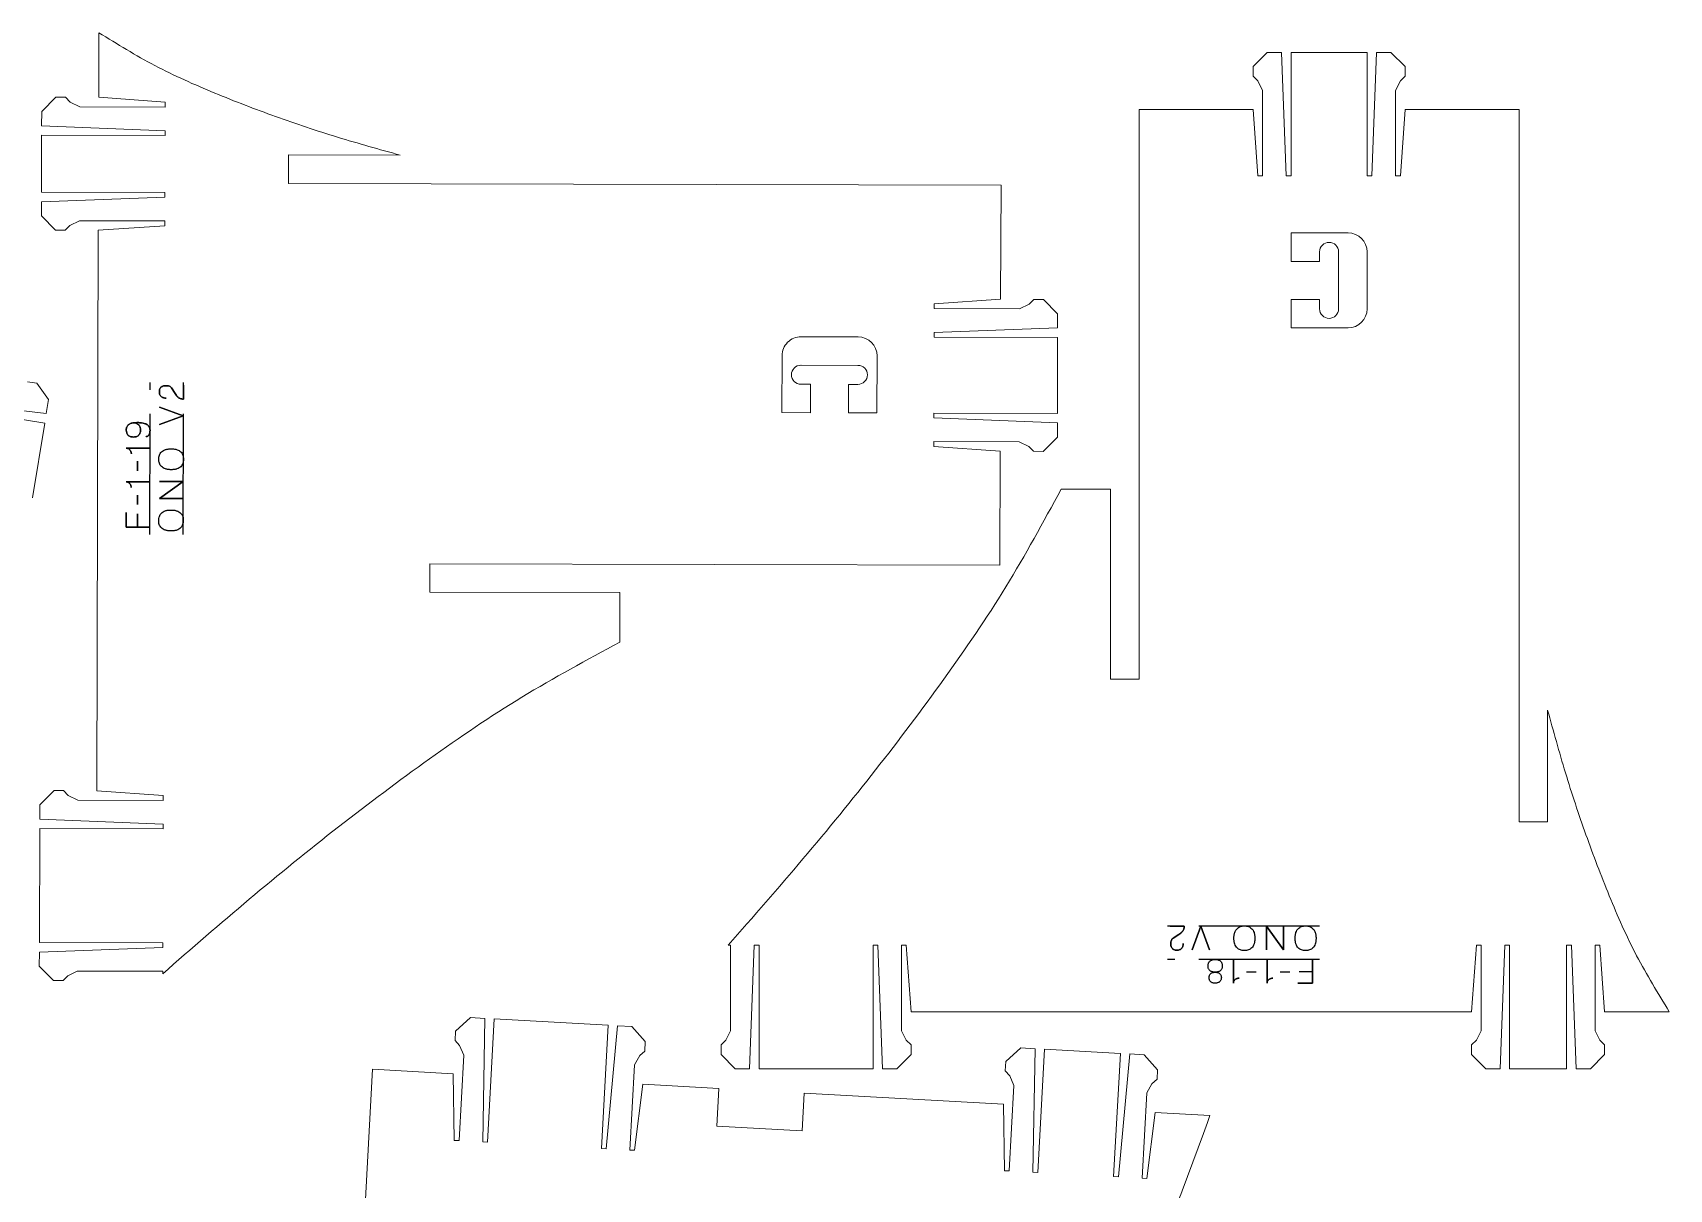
# Model space of a CAD drawing. Header units: millimetres. Extents: x 8 to 591, y 12 to 890.
# Drawn here: x 417.9 to 590.1, y 315.5 to 437.3 of the extents above; entities that cross this region are included whole.
import ezdxf

# ---------------------------------------------------------------- set-up
doc = ezdxf.new("R2010")
doc.units = ezdxf.units.MM
doc.linetypes.add('CENTERX2', pattern=[20.32, 12.7, -2.54, 2.54, -2.54])

msp = doc.modelspace()

# ---------------------------------------------------------------- linework, layer by layer
at = {"color": 7, "linetype": 'Continuous', "lineweight": 15}
for p, q in [((424.85, 437.26), (424.83, 430.46)), ((547.84, 435.19), (546.34, 433.69)), ((549.34, 435.19), (547.84, 435.19)), ((549.84, 422.19), (549.34, 435.19)), ((550.34, 435.19), (550.34, 422.19)), ((558.34, 435.19), (550.34, 435.19)), ((558.34, 435.19), (558.34, 422.19)), ((558.84, 422.19), (559.34, 435.19)), ((559.34, 435.19), (560.84, 435.19)), ((560.84, 435.19), (562.34, 433.69)), ((546.34, 433.69), (546.34, 432.69)), ((546.34, 432.69), (546.84, 432.19)), ((562.34, 432.69), (561.84, 432.19)), ((562.34, 433.69), (562.34, 432.69)), ((546.84, 432.19), (547.34, 431.19)), ((547.34, 431.19), (547.34, 422.19)), ((561.84, 432.19), (561.34, 431.19)), ((561.34, 431.19), (561.34, 422.19)), ((418.82, 427.47), (418.83, 428.97)), ((418.83, 428.97), (420.33, 430.47)), ((420.33, 430.47), (421.33, 430.47)), ((421.33, 430.47), (421.83, 429.96)), ((421.83, 429.96), (422.83, 429.46)), ((422.83, 429.46), (431.83, 429.44)), ((431.83, 429.94), (424.83, 430.46)), ((431.83, 429.44), (431.83, 429.94)), ((534.34, 429.19), (534.34, 369.19)), ((534.34, 429.19), (546.34, 429.19)), ((546.84, 422.19), (546.34, 429.19)), ((561.84, 422.19), (562.34, 429.19)), ((574.34, 429.19), (562.34, 429.19)), ((574.34, 354.19), (574.34, 429.19)), ((431.82, 426.94), (418.82, 427.47)), ((418.82, 426.47), (418.81, 420.47)), ((418.82, 426.47), (431.82, 426.44)), ((431.82, 426.44), (431.82, 426.94)), ((444.82, 424.4), (444.81, 421.4)), ((444.82, 424.4), (456.57, 424.37)), ((547.34, 422.19), (546.84, 422.19)), ((550.34, 422.19), (549.84, 422.19)), ((558.34, 422.19), (558.84, 422.19)), ((561.34, 422.19), (561.84, 422.19)), ((418.81, 420.47), (431.81, 420.44)), ((431.81, 420.44), (431.8, 419.94)), ((444.81, 421.4), (519.81, 421.2)), ((519.81, 421.2), (519.77, 409.2)), ((431.8, 419.94), (418.8, 419.47)), ((418.8, 419.47), (418.8, 417.97)), ((418.8, 417.97), (420.29, 416.47)), ((421.29, 416.47), (421.8, 416.96)), ((421.8, 416.96), (422.8, 417.46)), ((422.8, 417.46), (431.8, 417.44)), ((431.8, 416.94), (424.79, 416.46)), ((431.8, 417.44), (431.8, 416.94)), ((420.29, 416.47), (421.29, 416.47)), ((424.79, 416.46), (424.63, 357.46)), ((556.34, 416.19), (550.34, 416.19)), ((550.34, 416.19), (550.34, 413.19)), ((553.34, 413.19), (553.34, 414.19)), ((555.34, 414.19), (555.34, 408.19)), ((558.34, 408.19), (558.34, 414.19)), ((550.34, 413.19), (553.34, 413.19)), ((512.77, 408.71), (519.77, 409.2)), ((512.77, 408.21), (512.77, 408.71)), ((522.77, 408.69), (521.77, 408.19)), ((523.27, 409.19), (522.77, 408.69)), ((524.27, 409.18), (523.27, 409.19)), ((525.77, 407.68), (524.27, 409.18)), ((553.34, 409.19), (550.34, 409.19)), ((550.34, 409.19), (550.34, 406.19)), ((553.34, 408.19), (553.34, 409.19)), ((521.77, 408.19), (512.77, 408.21)), ((525.77, 406.18), (525.77, 407.68)), ((504.76, 405.24), (498.76, 405.25)), ((512.76, 405.21), (512.77, 405.71)), ((525.76, 405.18), (512.76, 405.21)), ((512.77, 405.71), (525.77, 406.18)), ((525.76, 405.18), (525.74, 397.18)), ((550.34, 406.19), (556.34, 406.19)), ((496.76, 403.26), (496.74, 397.26)), ((506.74, 397.23), (506.76, 403.23)), ((498.76, 402.25), (504.76, 402.24)), ((418.31, 400.36), (417.33, 400.52)), ((419.56, 398.64), (418.31, 400.36)), ((499.75, 400.25), (498.75, 400.25)), ((499.74, 397.25), (499.75, 400.25)), ((503.75, 400.24), (503.74, 397.24)), ((504.75, 400.24), (503.75, 400.24)), ((419.16, 396.17), (406.32, 398.24)), ((406.4, 398.74), (419.32, 397.16)), ((419.32, 397.16), (419.56, 398.64)), ((496.74, 397.26), (499.74, 397.25)), ((503.74, 397.24), (506.74, 397.23)), ((525.74, 397.18), (512.74, 397.21)), ((512.74, 397.21), (512.74, 396.71)), ((512.74, 396.71), (525.74, 396.18)), ((417.88, 388.28), (419.16, 396.17)), ((525.74, 394.68), (524.23, 393.18)), ((525.74, 396.18), (525.74, 394.68)), ((521.73, 394.19), (512.73, 394.21)), ((512.73, 394.21), (512.73, 393.71)), ((512.73, 393.71), (519.73, 393.2)), ((519.7, 381.2), (519.73, 393.2)), ((522.73, 393.69), (521.73, 394.19)), ((523.23, 393.19), (522.73, 393.69)), ((524.23, 393.18), (523.23, 393.19)), ((531.34, 389.19), (526.13, 389.19)), ((531.34, 369.19), (531.34, 389.19)), ((459.7, 381.36), (459.69, 378.36)), ((519.7, 381.2), (459.7, 381.36)), ((459.69, 378.36), (479.69, 378.31)), ((479.69, 378.31), (479.68, 373.09)), ((534.34, 369.19), (531.34, 369.19)), ((577.34, 354.19), (577.34, 365.94)), ((418.63, 355.97), (420.13, 357.47)), ((420.13, 357.47), (421.13, 357.47)), ((421.13, 357.47), (421.63, 356.96)), ((421.63, 356.96), (422.63, 356.46)), ((431.63, 356.94), (424.63, 357.46)), ((431.63, 356.44), (431.63, 356.94)), ((418.62, 354.47), (418.63, 355.97)), ((422.63, 356.46), (431.63, 356.44)), ((418.62, 353.47), (418.59, 341.47)), ((431.62, 353.94), (418.62, 354.47)), ((418.62, 353.47), (431.62, 353.44)), ((431.62, 353.44), (431.62, 353.94)), ((577.34, 354.19), (574.34, 354.19)), ((418.59, 341.47), (431.59, 341.44)), ((431.59, 341.44), (431.59, 340.94)), ((491.34, 341.19), (491.09, 341.19)), ((491.34, 332.19), (491.34, 341.19)), ((493.84, 341.19), (493.34, 328.19)), ((494.34, 341.19), (493.84, 341.19)), ((494.34, 328.19), (494.34, 341.19)), ((506.34, 341.19), (506.84, 341.19)), ((506.34, 328.19), (506.34, 341.19)), ((506.84, 341.19), (507.34, 328.19)), ((509.34, 341.19), (509.84, 341.19)), ((509.34, 332.19), (509.34, 341.19)), ((509.84, 341.19), (510.34, 334.19)), ((569.84, 341.19), (569.34, 334.19)), ((570.34, 341.19), (569.84, 341.19)), ((570.34, 332.19), (570.34, 341.19)), ((572.84, 341.19), (572.34, 328.19)), ((573.34, 341.19), (572.84, 341.19)), ((573.34, 328.19), (573.34, 341.19)), ((579.34, 341.19), (579.84, 341.19)), ((579.34, 328.19), (579.34, 341.19)), ((579.84, 341.19), (580.34, 328.19)), ((582.34, 341.19), (582.84, 341.19)), ((582.34, 332.19), (582.34, 341.19)), ((582.84, 341.19), (583.34, 334.19)), ((418.59, 340.47), (418.58, 338.97)), ((431.59, 340.94), (418.59, 340.47)), ((418.58, 338.97), (420.08, 337.47)), ((421.08, 337.47), (421.58, 337.97)), ((421.58, 337.97), (422.58, 338.46)), ((422.58, 338.46), (431.58, 338.44)), ((431.58, 338.44), (431.58, 338.19)), ((420.08, 337.47), (421.08, 337.47)), ((569.34, 334.19), (510.34, 334.19)), ((590.15, 334.19), (583.34, 334.19)), ((463.98, 333.57), (462.4, 332.15)), ((465.48, 333.49), (463.98, 333.57)), ((465.26, 320.48), (465.48, 333.49)), ((466.47, 333.43), (465.76, 320.45)), ((478.46, 332.77), (466.47, 333.43)), ((478.46, 332.77), (477.74, 319.79)), ((478.24, 319.76), (479.45, 332.71)), ((479.45, 332.71), (480.95, 332.63)), ((480.95, 332.63), (482.37, 331.05)), ((462.4, 332.15), (462.34, 331.16)), ((462.34, 331.16), (462.81, 330.63)), ((482.37, 331.05), (482.31, 330.05)), ((490.34, 330.69), (490.84, 331.19)), ((490.84, 331.19), (491.34, 332.19)), ((509.84, 331.19), (509.34, 332.19)), ((510.34, 330.69), (509.84, 331.19)), ((569.34, 330.69), (569.84, 331.19)), ((569.84, 331.19), (570.34, 332.19)), ((582.84, 331.19), (582.34, 332.19)), ((583.34, 330.69), (582.84, 331.19)), ((463.26, 329.6), (462.76, 320.62)), ((462.81, 330.63), (463.26, 329.6)), ((481.79, 329.58), (481.23, 328.61)), ((482.31, 330.05), (481.79, 329.58)), ((490.34, 329.69), (490.34, 330.69)), ((491.84, 328.19), (490.34, 329.69)), ((508.84, 328.19), (510.34, 329.69)), ((510.34, 329.69), (510.34, 330.69)), ((521.89, 330.37), (520.31, 328.96)), ((523.39, 330.29), (521.89, 330.37)), ((523.17, 317.28), (523.39, 330.29)), ((524.39, 330.24), (523.67, 317.26)), ((532.37, 329.8), (524.39, 330.24)), ((532.37, 329.8), (531.66, 316.82)), ((532.16, 316.79), (533.37, 329.74)), ((533.37, 329.74), (534.87, 329.66)), ((534.87, 329.66), (536.29, 328.08)), ((569.34, 329.69), (569.34, 330.69)), ((570.84, 328.19), (569.34, 329.69)), ((581.84, 328.19), (583.34, 329.69)), ((583.34, 329.69), (583.34, 330.69)), ((453.66, 328.13), (452.23, 302.17)), ((462.15, 327.66), (453.66, 328.13)), ((462.26, 320.64), (462.15, 327.66)), ((481.23, 328.61), (480.74, 319.62)), ((493.34, 328.19), (491.84, 328.19)), ((506.34, 328.19), (494.34, 328.19)), ((507.34, 328.19), (508.84, 328.19)), ((520.31, 328.96), (520.25, 327.96)), ((520.25, 327.96), (520.73, 327.43)), ((520.73, 327.43), (521.17, 326.41)), ((536.29, 328.08), (536.23, 327.08)), ((572.34, 328.19), (570.84, 328.19)), ((579.34, 328.19), (573.34, 328.19)), ((580.34, 328.19), (581.84, 328.19)), ((481.23, 319.6), (482.12, 326.56)), ((490.11, 326.12), (482.12, 326.56)), ((489.89, 322.12), (490.11, 326.12)), ((499.09, 325.62), (498.87, 321.63)), ((520.06, 324.47), (499.09, 325.62)), ((521.17, 326.41), (520.67, 317.42)), ((535.15, 325.64), (534.65, 316.65)), ((535.7, 326.61), (535.15, 325.64)), ((536.23, 327.08), (535.7, 326.61)), ((520.18, 317.45), (520.06, 324.47)), ((498.87, 321.63), (489.89, 322.12)), ((535.15, 316.62), (536.04, 323.58)), ((541.8, 323.27), (536.04, 323.58)), ((462.76, 320.62), (462.26, 320.64)), ((465.76, 320.45), (465.26, 320.48)), ((477.74, 319.79), (478.24, 319.76)), ((480.74, 319.62), (481.23, 319.6)), ((520.67, 317.42), (520.18, 317.45)), ((523.67, 317.26), (523.17, 317.28)), ((531.66, 316.82), (532.16, 316.79)), ((534.65, 316.65), (535.15, 316.62))]:
    msp.add_line(p, q, dxfattribs=at)
at = {"color": 7, "linetype": 'CENTERX2'}
for p, q in [((430.21, 384.44), (430.25, 400.44)), ((433.71, 384.43), (433.75, 400.43)), ((553.34, 343.19), (537.34, 343.19)), ((553.34, 339.69), (537.34, 339.69))]:
    msp.add_line(p, q, dxfattribs=at)
at = {"color": 7, "linetype": 'Continuous'}
for p, q in [((545.65, 338.37), (546.65, 338.37)), ((549.2, 338.37), (550.21, 338.37)), ((552.59, 338.4), (551.19, 338.4))]:
    msp.add_line(p, q, dxfattribs=at)
at = {"color": 7, "linetype": 'Continuous', "flags": 128}
for points in [[(433.75, 398.68), (433.65, 398.69), (433.57, 398.7), (433.49, 398.72), (433.42, 398.74), (433.36, 398.77), (433.3, 398.8), (433.25, 398.83), (433.2, 398.87), (433.15, 398.91), (433.1, 398.95), (433.06, 399), (433.03, 399.05), (432.95, 399.16), (432.88, 399.26), (432.88, 399.26), (432.48, 399.86), (432.48, 399.86), (432.45, 399.9), (432.42, 399.94), (432.38, 399.97), (432.35, 400), (432.27, 400.04), (432.19, 400.07), (432.1, 400.09), (432.01, 400.1), (431.93, 400.1), (431.84, 400.1), (431.84, 400.1), (431.79, 400.1), (431.75, 400.09), (431.7, 400.08), (431.64, 400.07), (431.59, 400.05), (431.54, 400.03), (431.49, 400), (431.44, 399.97), (431.39, 399.93), (431.35, 399.88), (431.32, 399.83), (431.28, 399.77), (431.25, 399.71), (431.23, 399.63), (431.22, 399.55), (431.22, 399.47), (431.22, 399.47), (431.22, 399.38), (431.23, 399.29), (431.25, 399.22), (431.28, 399.15), (431.31, 399.09), (431.35, 399.03), (431.39, 398.98), (431.44, 398.94), (431.5, 398.9), (431.55, 398.87), (431.61, 398.84), (431.67, 398.82), (431.74, 398.81), (431.8, 398.8), (431.87, 398.79), (431.93, 398.79), (431.93, 398.79), (431.87, 398.79), (431.8, 398.8), (431.74, 398.81), (431.67, 398.82), (431.61, 398.84), (431.55, 398.87), (431.5, 398.9), (431.44, 398.94), (431.39, 398.98), (431.35, 399.03), (431.31, 399.09), (431.28, 399.15), (431.25, 399.22), (431.23, 399.29), (431.22, 399.38), (431.22, 399.47), (431.22, 399.47), (431.22, 399.55), (431.23, 399.63), (431.25, 399.71), (431.28, 399.77), (431.32, 399.83), (431.35, 399.88), (431.39, 399.93), (431.44, 399.97), (431.49, 400), (431.54, 400.03), (431.59, 400.05), (431.64, 400.07), (431.7, 400.08), (431.75, 400.09), (431.79, 400.1), (431.84, 400.1), (431.84, 400.1), (431.93, 400.1), (432.01, 400.1), (432.1, 400.09), (432.19, 400.07), (432.27, 400.04), (432.35, 400), (432.38, 399.97), (432.42, 399.94), (432.45, 399.9), (432.48, 399.86), (432.48, 399.86), (432.88, 399.26), (432.88, 399.26), (432.95, 399.16), (433.03, 399.05), (433.06, 399), (433.1, 398.95), (433.15, 398.91), (433.2, 398.87), (433.25, 398.83), (433.3, 398.8), (433.36, 398.77), (433.42, 398.74), (433.49, 398.72), (433.57, 398.7), (433.65, 398.69), (433.75, 398.68), (433.75, 398.68), (433.75, 400.17), (433.75, 400.17), (433.75, 398.68)], [(428.49, 396.19), (428.57, 396.19), (428.65, 396.18), (428.73, 396.16), (428.8, 396.13), (428.87, 396.1), (428.93, 396.06), (428.99, 396.02), (429.04, 395.98), (429.08, 395.92), (429.13, 395.87), (429.16, 395.81), (429.19, 395.74), (429.21, 395.67), (429.23, 395.6), (429.24, 395.53), (429.24, 395.45), (429.24, 395.45), (429.24, 395.37), (429.23, 395.3), (429.22, 395.23), (429.2, 395.16), (429.18, 395.09), (429.15, 395.03), (429.11, 394.97), (429.07, 394.91), (429.03, 394.87), (428.97, 394.82), (428.91, 394.78), (428.84, 394.75), (428.76, 394.72), (428.68, 394.71), (428.59, 394.7), (428.49, 394.69), (428.49, 394.69), (428.39, 394.7), (428.3, 394.71), (428.21, 394.73), (428.14, 394.75), (428.07, 394.79), (428, 394.83), (427.95, 394.87), (427.9, 394.92), (427.86, 394.97), (427.83, 395.03), (427.8, 395.09), (427.78, 395.16), (427.76, 395.23), (427.75, 395.3), (427.74, 395.38), (427.74, 395.46), (427.74, 395.46), (427.74, 395.53), (427.75, 395.61), (427.77, 395.68), (427.79, 395.74), (427.82, 395.81), (427.86, 395.87), (427.9, 395.92), (427.95, 395.98), (428, 396.02), (428.06, 396.06), (428.12, 396.1), (428.18, 396.13), (428.25, 396.15), (428.33, 396.17), (428.41, 396.18), (428.49, 396.19), (428.49, 396.19), (428.55, 396.19), (428.62, 396.2), (428.69, 396.2), (428.78, 396.2), (428.86, 396.21), (428.95, 396.21), (429.05, 396.21), (429.14, 396.2), (429.34, 396.18), (429.53, 396.15), (429.63, 396.13), (429.72, 396.1), (429.8, 396.07), (429.89, 396.02), (429.96, 395.97), (430.03, 395.91), (430.09, 395.85), (430.14, 395.77), (430.16, 395.73), (430.18, 395.69), (430.2, 395.64), (430.21, 395.6), (430.22, 395.55), (430.23, 395.49), (430.24, 395.44), (430.24, 395.38), (430.24, 395.38), (430.23, 395.28), (430.22, 395.2), (430.21, 395.12), (430.19, 395.06), (430.16, 395), (430.13, 394.95), (430.1, 394.9), (430.07, 394.86), (430.03, 394.83), (430, 394.8), (429.96, 394.78), (429.92, 394.76), (429.88, 394.75), (429.84, 394.74), (429.81, 394.73), (429.78, 394.73), (429.78, 394.73), (429.81, 394.73), (429.84, 394.74), (429.88, 394.75), (429.92, 394.76), (429.96, 394.78), (430, 394.8), (430.03, 394.83), (430.07, 394.86), (430.1, 394.9), (430.13, 394.95), (430.16, 395), (430.19, 395.06), (430.21, 395.12), (430.22, 395.2), (430.23, 395.28), (430.24, 395.38), (430.24, 395.38), (430.24, 395.44), (430.23, 395.49), (430.22, 395.55), (430.21, 395.6), (430.2, 395.64), (430.18, 395.69), (430.16, 395.73), (430.14, 395.77), (430.09, 395.85), (430.03, 395.91), (429.96, 395.97), (429.89, 396.02), (429.8, 396.07), (429.72, 396.1), (429.63, 396.13), (429.53, 396.15), (429.34, 396.18), (429.14, 396.2), (429.05, 396.21), (428.95, 396.21), (428.86, 396.21), (428.78, 396.2), (428.69, 396.2), (428.62, 396.2), (428.55, 396.19), (428.49, 396.19), (428.49, 396.19), (428.41, 396.18), (428.33, 396.17), (428.25, 396.15), (428.18, 396.13), (428.12, 396.1), (428.06, 396.06), (428, 396.02), (427.95, 395.98), (427.9, 395.92), (427.86, 395.87), (427.82, 395.81), (427.79, 395.74), (427.77, 395.68), (427.75, 395.61), (427.74, 395.53), (427.74, 395.46), (427.74, 395.46), (427.74, 395.38), (427.75, 395.3), (427.76, 395.23), (427.78, 395.16), (427.8, 395.09), (427.83, 395.03), (427.86, 394.97), (427.9, 394.92), (427.95, 394.87), (428, 394.83), (428.07, 394.79), (428.14, 394.75), (428.21, 394.73), (428.3, 394.71), (428.39, 394.7), (428.49, 394.69), (428.49, 394.69), (428.59, 394.7), (428.68, 394.71), (428.76, 394.72), (428.84, 394.75), (428.91, 394.78), (428.97, 394.82), (429.03, 394.87), (429.07, 394.91), (429.11, 394.97), (429.15, 395.03), (429.18, 395.09), (429.2, 395.16), (429.22, 395.23), (429.23, 395.3), (429.24, 395.37), (429.24, 395.45), (429.24, 395.45), (429.24, 395.53), (429.23, 395.6), (429.21, 395.67), (429.19, 395.74), (429.16, 395.81), (429.13, 395.87), (429.08, 395.92), (429.04, 395.98), (428.99, 396.02), (428.93, 396.06), (428.87, 396.1), (428.8, 396.13), (428.73, 396.16), (428.65, 396.18), (428.57, 396.19), (428.49, 396.19)], [(433.74, 396.93), (431.24, 396.03), (431.24, 396.03), (433.74, 396.93), (433.74, 396.93), (431.24, 397.84), (431.24, 397.84), (433.74, 396.93)], [(427.73, 393.52), (427.81, 393.52), (427.88, 393.5), (427.94, 393.48), (427.99, 393.45), (428.04, 393.42), (428.08, 393.38), (428.12, 393.33), (428.16, 393.29), (428.18, 393.24), (428.21, 393.19), (428.23, 393.15), (428.24, 393.1), (428.25, 393.05), (428.26, 393), (428.27, 392.96), (428.27, 392.93), (428.27, 392.93), (428.27, 392.96), (428.26, 393), (428.25, 393.05), (428.24, 393.1), (428.23, 393.15), (428.21, 393.19), (428.18, 393.24), (428.16, 393.29), (428.12, 393.33), (428.08, 393.38), (428.04, 393.42), (427.99, 393.45), (427.94, 393.48), (427.88, 393.5), (427.81, 393.52), (427.73, 393.52), (427.73, 393.52), (430.23, 393.51), (430.23, 393.51), (427.73, 393.52)], [(433.76, 392.35), (433.76, 392.24), (433.74, 392.13), (433.72, 392.02), (433.69, 391.92), (433.65, 391.82), (433.6, 391.73), (433.54, 391.65), (433.47, 391.57), (433.39, 391.5), (433.3, 391.44), (433.19, 391.38), (433.07, 391.34), (433.01, 391.32), (432.94, 391.3), (432.87, 391.28), (432.8, 391.27), (432.72, 391.26), (432.64, 391.26), (432.55, 391.25), (432.46, 391.25), (432.46, 391.25), (432.37, 391.25), (432.29, 391.26), (432.21, 391.26), (432.13, 391.27), (432.06, 391.29), (431.99, 391.3), (431.92, 391.32), (431.86, 391.34), (431.74, 391.39), (431.63, 391.44), (431.54, 391.51), (431.45, 391.58), (431.38, 391.66), (431.32, 391.74), (431.27, 391.83), (431.23, 391.93), (431.2, 392.03), (431.18, 392.13), (431.17, 392.24), (431.16, 392.36), (431.16, 392.36), (431.17, 392.47), (431.18, 392.58), (431.2, 392.68), (431.23, 392.78), (431.27, 392.88), (431.32, 392.97), (431.38, 393.05), (431.46, 393.13), (431.54, 393.2), (431.64, 393.27), (431.74, 393.32), (431.86, 393.37), (431.93, 393.39), (431.99, 393.41), (432.06, 393.42), (432.14, 393.43), (432.22, 393.44), (432.3, 393.45), (432.38, 393.45), (432.47, 393.45), (432.47, 393.45), (432.56, 393.45), (432.64, 393.45), (432.72, 393.44), (432.8, 393.43), (432.88, 393.42), (432.95, 393.4), (433.01, 393.39), (433.08, 393.36), (433.2, 393.32), (433.3, 393.26), (433.39, 393.2), (433.48, 393.13), (433.55, 393.05), (433.61, 392.96), (433.66, 392.87), (433.69, 392.78), (433.72, 392.68), (433.74, 392.57), (433.76, 392.46)], [(433.76, 392.35), (433.76, 392.24), (433.74, 392.13), (433.72, 392.02), (433.69, 391.92), (433.65, 391.82), (433.6, 391.73), (433.54, 391.65), (433.47, 391.57), (433.39, 391.5), (433.3, 391.44), (433.19, 391.38), (433.07, 391.34), (433.01, 391.32), (432.94, 391.3), (432.87, 391.28), (432.8, 391.27), (432.72, 391.26), (432.64, 391.26), (432.55, 391.25), (432.46, 391.25), (432.46, 391.25), (432.37, 391.25), (432.29, 391.26), (432.21, 391.26), (432.13, 391.27), (432.06, 391.29), (431.99, 391.3), (431.92, 391.32), (431.86, 391.34), (431.74, 391.39), (431.63, 391.44), (431.54, 391.51), (431.45, 391.58), (431.38, 391.66), (431.32, 391.74), (431.27, 391.83), (431.23, 391.93), (431.2, 392.03), (431.18, 392.13), (431.17, 392.24), (431.16, 392.36), (431.16, 392.36), (431.17, 392.47), (431.18, 392.58), (431.2, 392.68), (431.23, 392.78), (431.27, 392.88), (431.32, 392.97), (431.38, 393.05), (431.46, 393.13), (431.54, 393.2), (431.64, 393.27), (431.74, 393.32), (431.86, 393.37), (431.93, 393.39), (431.99, 393.41), (432.06, 393.42), (432.14, 393.43), (432.22, 393.44), (432.3, 393.45), (432.38, 393.45), (432.47, 393.45), (432.47, 393.45), (432.56, 393.45), (432.64, 393.45), (432.72, 393.44), (432.8, 393.43), (432.88, 393.42), (432.95, 393.4), (433.01, 393.39), (433.08, 393.36), (433.2, 393.32), (433.3, 393.26), (433.39, 393.2), (433.48, 393.13), (433.55, 393.05), (433.61, 392.96), (433.66, 392.87), (433.69, 392.78), (433.72, 392.68), (433.74, 392.57), (433.76, 392.46), (433.76, 392.35)], [(428.91, 392.14), (428.91, 391.13), (428.91, 391.13), (428.91, 392.14)], [(427.72, 389.96), (427.8, 389.96), (427.87, 389.94), (427.93, 389.92), (427.98, 389.89), (428.03, 389.86), (428.07, 389.82), (428.11, 389.78), (428.15, 389.73), (428.17, 389.68), (428.2, 389.64), (428.22, 389.59), (428.23, 389.54), (428.24, 389.49), (428.25, 389.45), (428.26, 389.41), (428.26, 389.37), (428.26, 389.37), (428.26, 389.41), (428.25, 389.45), (428.24, 389.49), (428.23, 389.54), (428.22, 389.59), (428.2, 389.64), (428.17, 389.68), (428.15, 389.73), (428.11, 389.78), (428.07, 389.82), (428.03, 389.86), (427.98, 389.89), (427.93, 389.92), (427.87, 389.94), (427.8, 389.96), (427.72, 389.96), (427.72, 389.96), (430.22, 389.96), (430.22, 389.96), (427.72, 389.96)], [(431.22, 388.23), (433.72, 390), (433.72, 390), (431.22, 390.01), (431.22, 390.01), (433.72, 390), (433.72, 390), (431.22, 388.23), (431.22, 388.23), (433.72, 388.22), (433.72, 388.22), (431.22, 388.23)], [(428.9, 388.58), (428.9, 387.58), (428.9, 387.58), (428.9, 388.58)], [(427.71, 385.2), (427.71, 386.74), (427.71, 386.74), (427.71, 385.2), (427.71, 385.2), (430.21, 385.19), (430.21, 385.19), (427.71, 385.2)], [(428.92, 385.19), (428.93, 386.6), (428.93, 386.6), (428.92, 385.19)], [(433.74, 385.91), (433.74, 385.79), (433.73, 385.69), (433.7, 385.58), (433.67, 385.48), (433.63, 385.38), (433.58, 385.29), (433.52, 385.21), (433.45, 385.13), (433.37, 385.06), (433.28, 385), (433.17, 384.94), (433.05, 384.89), (432.99, 384.87), (432.92, 384.86), (432.85, 384.84), (432.78, 384.83), (432.7, 384.82), (432.62, 384.81), (432.53, 384.81), (432.45, 384.81), (432.45, 384.81), (432.36, 384.81), (432.27, 384.81), (432.19, 384.82), (432.11, 384.83), (432.04, 384.84), (431.97, 384.86), (431.9, 384.88), (431.84, 384.9), (431.72, 384.94), (431.61, 385), (431.52, 385.06), (431.43, 385.14), (431.36, 385.21), (431.3, 385.3), (431.25, 385.39), (431.21, 385.49), (431.18, 385.59), (431.16, 385.69), (431.15, 385.8), (431.15, 385.91), (431.15, 385.91), (431.15, 386.03), (431.16, 386.13), (431.19, 386.24), (431.22, 386.34), (431.26, 386.44), (431.31, 386.53), (431.37, 386.61), (431.44, 386.69), (431.52, 386.76), (431.62, 386.82), (431.72, 386.88), (431.84, 386.93), (431.91, 386.95), (431.97, 386.96), (432.05, 386.98), (432.12, 386.99), (432.2, 387), (432.28, 387.01), (432.36, 387.01), (432.45, 387.01), (432.45, 387.01), (432.54, 387.01), (432.62, 387), (432.71, 387), (432.78, 386.99), (432.86, 386.98), (432.93, 386.96), (433, 386.94), (433.06, 386.92), (433.18, 386.88), (433.28, 386.82), (433.38, 386.76), (433.46, 386.68), (433.53, 386.61), (433.59, 386.52), (433.64, 386.43), (433.68, 386.33), (433.71, 386.23), (433.73, 386.13), (433.74, 386.02)], [(433.74, 385.91), (433.74, 385.79), (433.73, 385.69), (433.7, 385.58), (433.67, 385.48), (433.63, 385.38), (433.58, 385.29), (433.52, 385.21), (433.45, 385.13), (433.37, 385.06), (433.28, 385), (433.17, 384.94), (433.05, 384.89), (432.99, 384.87), (432.92, 384.86), (432.85, 384.84), (432.78, 384.83), (432.7, 384.82), (432.62, 384.81), (432.53, 384.81), (432.45, 384.81), (432.45, 384.81), (432.36, 384.81), (432.27, 384.81), (432.19, 384.82), (432.11, 384.83), (432.04, 384.84), (431.97, 384.86), (431.9, 384.88), (431.84, 384.9), (431.72, 384.94), (431.61, 385), (431.52, 385.06), (431.43, 385.14), (431.36, 385.21), (431.3, 385.3), (431.25, 385.39), (431.21, 385.49), (431.18, 385.59), (431.16, 385.69), (431.15, 385.8), (431.15, 385.91), (431.15, 385.91), (431.15, 386.03), (431.16, 386.13), (431.19, 386.24), (431.22, 386.34), (431.26, 386.44), (431.31, 386.53), (431.37, 386.61), (431.44, 386.69), (431.52, 386.76), (431.62, 386.82), (431.72, 386.88), (431.84, 386.93), (431.91, 386.95), (431.97, 386.96), (432.05, 386.98), (432.12, 386.99), (432.2, 387), (432.28, 387.01), (432.36, 387.01), (432.45, 387.01), (432.45, 387.01), (432.54, 387.01), (432.62, 387), (432.71, 387), (432.78, 386.99), (432.86, 386.98), (432.93, 386.96), (433, 386.94), (433.06, 386.92), (433.18, 386.88), (433.28, 386.82), (433.38, 386.76), (433.46, 386.68), (433.53, 386.61), (433.59, 386.52), (433.64, 386.43), (433.68, 386.33), (433.71, 386.23), (433.73, 386.13), (433.74, 386.02), (433.74, 385.91)], [(539.09, 343.19), (539.09, 343.1), (539.07, 343.01), (539.06, 342.93), (539.04, 342.87), (539.01, 342.8), (538.98, 342.74), (538.94, 342.69), (538.91, 342.64), (538.86, 342.59), (538.82, 342.55), (538.77, 342.5), (538.72, 342.47), (538.62, 342.39), (538.51, 342.32), (538.51, 342.32), (537.92, 341.92), (537.92, 341.92), (537.88, 341.89), (537.84, 341.86), (537.8, 341.82), (537.78, 341.78), (537.74, 341.71), (537.71, 341.62), (537.69, 341.54), (537.68, 341.45), (537.68, 341.36), (537.68, 341.28), (537.68, 341.28), (537.68, 341.23), (537.69, 341.18), (537.69, 341.13), (537.71, 341.08), (537.73, 341.03), (537.75, 340.98), (537.78, 340.93), (537.81, 340.88), (537.85, 340.83), (537.9, 340.79), (537.95, 340.75), (538.01, 340.72), (538.07, 340.69), (538.15, 340.67), (538.23, 340.66), (538.31, 340.66), (538.31, 340.66), (538.4, 340.66), (538.49, 340.67), (538.56, 340.69), (538.63, 340.72), (538.69, 340.75), (538.75, 340.79), (538.8, 340.84), (538.84, 340.88), (538.88, 340.94), (538.91, 340.99), (538.94, 341.05), (538.96, 341.12), (538.97, 341.18), (538.98, 341.24), (538.99, 341.31), (538.99, 341.37), (538.99, 341.37), (538.99, 341.31), (538.98, 341.24), (538.97, 341.18), (538.96, 341.12), (538.94, 341.05), (538.91, 340.99), (538.88, 340.94), (538.84, 340.88), (538.8, 340.84), (538.75, 340.79), (538.69, 340.75), (538.63, 340.72), (538.56, 340.69), (538.49, 340.67), (538.4, 340.66), (538.31, 340.66), (538.31, 340.66), (538.23, 340.66), (538.15, 340.67), (538.07, 340.69), (538.01, 340.72), (537.95, 340.75), (537.9, 340.79), (537.85, 340.83), (537.81, 340.88), (537.78, 340.93), (537.75, 340.98), (537.73, 341.03), (537.71, 341.08), (537.69, 341.13), (537.69, 341.18), (537.68, 341.23), (537.68, 341.28), (537.68, 341.28), (537.68, 341.36), (537.68, 341.45), (537.69, 341.54), (537.71, 341.62), (537.74, 341.71), (537.78, 341.78), (537.8, 341.82), (537.84, 341.86), (537.88, 341.89), (537.92, 341.92), (537.92, 341.92), (538.51, 342.32), (538.51, 342.32), (538.62, 342.39), (538.72, 342.47), (538.77, 342.5), (538.82, 342.55), (538.86, 342.59), (538.91, 342.64), (538.94, 342.69), (538.98, 342.74), (539.01, 342.8), (539.04, 342.87), (539.06, 342.93), (539.07, 343.01), (539.09, 343.1), (539.09, 343.19), (539.09, 343.19), (537.6, 343.19), (537.6, 343.19), (539.09, 343.19)], [(540.84, 343.19), (541.75, 340.69), (541.75, 340.69), (540.84, 343.19), (540.84, 343.19), (539.94, 340.69), (539.94, 340.69), (540.84, 343.19)], [(545.42, 343.22), (545.54, 343.22), (545.65, 343.2), (545.75, 343.18), (545.85, 343.15), (545.95, 343.11), (546.04, 343.06), (546.12, 343), (546.2, 342.93), (546.27, 342.85), (546.34, 342.76), (546.39, 342.65), (546.44, 342.53), (546.46, 342.47), (546.48, 342.4), (546.49, 342.33), (546.5, 342.26), (546.51, 342.18), (546.52, 342.1), (546.52, 342.01), (546.53, 341.93), (546.53, 341.93), (546.52, 341.84), (546.52, 341.75), (546.51, 341.67), (546.5, 341.59), (546.49, 341.52), (546.48, 341.45), (546.46, 341.38), (546.44, 341.32), (546.39, 341.2), (546.34, 341.09), (546.27, 341), (546.2, 340.91), (546.12, 340.84), (546.04, 340.78), (545.95, 340.73), (545.85, 340.69), (545.75, 340.66), (545.65, 340.64), (545.54, 340.63), (545.42, 340.62), (545.42, 340.62), (545.31, 340.63), (545.2, 340.64), (545.1, 340.66), (545, 340.69), (544.9, 340.73), (544.81, 340.78), (544.73, 340.84), (544.65, 340.91), (544.58, 341), (544.51, 341.09), (544.46, 341.2), (544.41, 341.32), (544.39, 341.38), (544.37, 341.45), (544.36, 341.52), (544.35, 341.59), (544.34, 341.67), (544.33, 341.75), (544.33, 341.84), (544.32, 341.93), (544.32, 341.93), (544.33, 342.01), (544.33, 342.1), (544.34, 342.18), (544.35, 342.26), (544.36, 342.33), (544.37, 342.4), (544.39, 342.47), (544.41, 342.53), (544.46, 342.65), (544.51, 342.76), (544.58, 342.85), (544.65, 342.93), (544.73, 343), (544.81, 343.06), (544.9, 343.11), (545, 343.15), (545.1, 343.18), (545.2, 343.2), (545.31, 343.22)], [(545.42, 343.22), (545.54, 343.22), (545.65, 343.2), (545.75, 343.18), (545.85, 343.15), (545.95, 343.11), (546.04, 343.06), (546.12, 343), (546.2, 342.93), (546.27, 342.85), (546.34, 342.76), (546.39, 342.65), (546.44, 342.53), (546.46, 342.47), (546.48, 342.4), (546.49, 342.33), (546.5, 342.26), (546.51, 342.18), (546.52, 342.1), (546.52, 342.01), (546.53, 341.93), (546.53, 341.93), (546.52, 341.84), (546.52, 341.75), (546.51, 341.67), (546.5, 341.59), (546.49, 341.52), (546.48, 341.45), (546.46, 341.38), (546.44, 341.32), (546.39, 341.2), (546.34, 341.09), (546.27, 341), (546.2, 340.91), (546.12, 340.84), (546.04, 340.78), (545.95, 340.73), (545.85, 340.69), (545.75, 340.66), (545.65, 340.64), (545.54, 340.63), (545.42, 340.62), (545.42, 340.62), (545.31, 340.63), (545.2, 340.64), (545.1, 340.66), (545, 340.69), (544.9, 340.73), (544.81, 340.78), (544.73, 340.84), (544.65, 340.91), (544.58, 341), (544.51, 341.09), (544.46, 341.2), (544.41, 341.32), (544.39, 341.38), (544.37, 341.45), (544.36, 341.52), (544.35, 341.59), (544.34, 341.67), (544.33, 341.75), (544.33, 341.84), (544.32, 341.93), (544.32, 341.93), (544.33, 342.01), (544.33, 342.1), (544.34, 342.18), (544.35, 342.26), (544.36, 342.33), (544.37, 342.4), (544.39, 342.47), (544.41, 342.53), (544.46, 342.65), (544.51, 342.76), (544.58, 342.85), (544.65, 342.93), (544.73, 343), (544.81, 343.06), (544.9, 343.11), (545, 343.15), (545.1, 343.18), (545.2, 343.2), (545.31, 343.22), (545.42, 343.22)], [(549.55, 340.69), (547.77, 343.19), (547.77, 343.19), (547.77, 340.69), (547.77, 340.69), (547.77, 343.19), (547.77, 343.19), (549.55, 340.69), (549.55, 340.69), (549.55, 343.19), (549.55, 343.19), (549.55, 340.69)], [(551.87, 343.22), (551.98, 343.22), (552.09, 343.2), (552.19, 343.18), (552.29, 343.15), (552.39, 343.11), (552.48, 343.06), (552.57, 343), (552.64, 342.93), (552.72, 342.85), (552.78, 342.76), (552.83, 342.65), (552.88, 342.53), (552.9, 342.47), (552.92, 342.4), (552.93, 342.33), (552.95, 342.26), (552.96, 342.18), (552.96, 342.1), (552.97, 342.01), (552.97, 341.93), (552.97, 341.93), (552.97, 341.84), (552.96, 341.75), (552.96, 341.67), (552.95, 341.59), (552.93, 341.52), (552.92, 341.45), (552.9, 341.38), (552.88, 341.32), (552.83, 341.2), (552.78, 341.09), (552.72, 341), (552.64, 340.91), (552.57, 340.84), (552.48, 340.78), (552.39, 340.73), (552.29, 340.69), (552.19, 340.66), (552.09, 340.64), (551.98, 340.63), (551.87, 340.62), (551.87, 340.62), (551.75, 340.63), (551.65, 340.64), (551.54, 340.66), (551.44, 340.69), (551.34, 340.73), (551.25, 340.78), (551.17, 340.84), (551.09, 340.91), (551.02, 341), (550.96, 341.09), (550.9, 341.2), (550.85, 341.32), (550.83, 341.38), (550.81, 341.45), (550.8, 341.52), (550.79, 341.59), (550.78, 341.67), (550.77, 341.75), (550.77, 341.84), (550.77, 341.93), (550.77, 341.93), (550.77, 342.01), (550.77, 342.1), (550.78, 342.18), (550.79, 342.26), (550.8, 342.33), (550.81, 342.4), (550.83, 342.47), (550.85, 342.53), (550.9, 342.65), (550.96, 342.76), (551.02, 342.85), (551.09, 342.93), (551.17, 343), (551.25, 343.06), (551.34, 343.11), (551.44, 343.15), (551.54, 343.18), (551.65, 343.2), (551.75, 343.22)], [(551.87, 343.22), (551.98, 343.22), (552.09, 343.2), (552.19, 343.18), (552.29, 343.15), (552.39, 343.11), (552.48, 343.06), (552.57, 343), (552.64, 342.93), (552.72, 342.85), (552.78, 342.76), (552.83, 342.65), (552.88, 342.53), (552.9, 342.47), (552.92, 342.4), (552.93, 342.33), (552.95, 342.26), (552.96, 342.18), (552.96, 342.1), (552.97, 342.01), (552.97, 341.93), (552.97, 341.93), (552.97, 341.84), (552.96, 341.75), (552.96, 341.67), (552.95, 341.59), (552.93, 341.52), (552.92, 341.45), (552.9, 341.38), (552.88, 341.32), (552.83, 341.2), (552.78, 341.09), (552.72, 341), (552.64, 340.91), (552.57, 340.84), (552.48, 340.78), (552.39, 340.73), (552.29, 340.69), (552.19, 340.66), (552.09, 340.64), (551.98, 340.63), (551.87, 340.62), (551.87, 340.62), (551.75, 340.63), (551.65, 340.64), (551.54, 340.66), (551.44, 340.69), (551.34, 340.73), (551.25, 340.78), (551.17, 340.84), (551.09, 340.91), (551.02, 341), (550.96, 341.09), (550.9, 341.2), (550.85, 341.32), (550.83, 341.38), (550.81, 341.45), (550.8, 341.52), (550.79, 341.59), (550.78, 341.67), (550.77, 341.75), (550.77, 341.84), (550.77, 341.93), (550.77, 341.93), (550.77, 342.01), (550.77, 342.1), (550.78, 342.18), (550.79, 342.26), (550.8, 342.33), (550.81, 342.4), (550.83, 342.47), (550.85, 342.53), (550.9, 342.65), (550.96, 342.76), (551.02, 342.85), (551.09, 342.93), (551.17, 343), (551.25, 343.06), (551.34, 343.11), (551.44, 343.15), (551.54, 343.18), (551.65, 343.2), (551.75, 343.22), (551.87, 343.22)], [(542.35, 339.69), (542.43, 339.69), (542.5, 339.68), (542.57, 339.67), (542.64, 339.65), (542.71, 339.63), (542.77, 339.6), (542.83, 339.57), (542.88, 339.53), (542.93, 339.49), (542.97, 339.44), (543.01, 339.38), (543.04, 339.32), (543.06, 339.26), (543.08, 339.18), (543.09, 339.1), (543.1, 339.02), (543.1, 339.02), (543.09, 338.93), (543.08, 338.85), (543.07, 338.78), (543.04, 338.71), (543.01, 338.65), (542.98, 338.6), (542.94, 338.55), (542.89, 338.5), (542.84, 338.47), (542.78, 338.43), (542.72, 338.41), (542.66, 338.39), (542.59, 338.37), (542.51, 338.36), (542.43, 338.35), (542.35, 338.35), (542.35, 338.35), (542.27, 338.35), (542.19, 338.36), (542.12, 338.37), (542.05, 338.39), (541.98, 338.41), (541.92, 338.43), (541.86, 338.47), (541.81, 338.5), (541.76, 338.55), (541.72, 338.6), (541.69, 338.65), (541.66, 338.71), (541.63, 338.78), (541.62, 338.85), (541.61, 338.93), (541.6, 339.02), (541.6, 339.02), (541.61, 339.1), (541.62, 339.18), (541.64, 339.26), (541.66, 339.32), (541.69, 339.38), (541.73, 339.44), (541.78, 339.49), (541.82, 339.53), (541.88, 339.57), (541.93, 339.6), (542, 339.63), (542.06, 339.65), (542.13, 339.67), (542.2, 339.68), (542.27, 339.69), (542.35, 339.69)], [(542.35, 339.69), (542.43, 339.69), (542.5, 339.68), (542.57, 339.67), (542.64, 339.65), (542.71, 339.63), (542.77, 339.6), (542.83, 339.57), (542.88, 339.53), (542.93, 339.49), (542.97, 339.44), (543.01, 339.38), (543.04, 339.32), (543.06, 339.26), (543.08, 339.18), (543.09, 339.1), (543.1, 339.02), (543.1, 339.02), (543.09, 338.93), (543.08, 338.85), (543.07, 338.78), (543.04, 338.71), (543.01, 338.65), (542.98, 338.6), (542.94, 338.55), (542.89, 338.5), (542.84, 338.47), (542.78, 338.43), (542.72, 338.41), (542.66, 338.39), (542.59, 338.37), (542.51, 338.36), (542.43, 338.35), (542.35, 338.35), (542.35, 338.35), (542.27, 338.35), (542.19, 338.36), (542.12, 338.37), (542.05, 338.39), (541.98, 338.41), (541.92, 338.43), (541.86, 338.47), (541.81, 338.5), (541.76, 338.55), (541.72, 338.6), (541.69, 338.65), (541.66, 338.71), (541.63, 338.78), (541.62, 338.85), (541.61, 338.93), (541.6, 339.02), (541.6, 339.02), (541.61, 339.1), (541.62, 339.18), (541.64, 339.26), (541.66, 339.32), (541.69, 339.38), (541.73, 339.44), (541.78, 339.49), (541.82, 339.53), (541.88, 339.57), (541.93, 339.6), (542, 339.63), (542.06, 339.65), (542.13, 339.67), (542.2, 339.68), (542.27, 339.69), (542.35, 339.69)], [(544.27, 337.19), (544.27, 337.26), (544.29, 337.33), (544.31, 337.39), (544.34, 337.45), (544.37, 337.5), (544.41, 337.54), (544.45, 337.58), (544.5, 337.61), (544.55, 337.64), (544.59, 337.66), (544.64, 337.68), (544.69, 337.7), (544.74, 337.71), (544.78, 337.72), (544.82, 337.73), (544.86, 337.73), (544.86, 337.73), (544.82, 337.73), (544.78, 337.72), (544.74, 337.71), (544.69, 337.7), (544.64, 337.68), (544.59, 337.66), (544.55, 337.64), (544.5, 337.61), (544.45, 337.58), (544.41, 337.54), (544.37, 337.5), (544.34, 337.45), (544.31, 337.39), (544.29, 337.33), (544.27, 337.26), (544.27, 337.19), (544.27, 337.19), (544.27, 339.69), (544.27, 339.69), (544.27, 337.19)], [(547.83, 337.19), (547.83, 337.26), (547.84, 337.33), (547.87, 337.39), (547.9, 337.45), (547.93, 337.5), (547.97, 337.54), (548.01, 337.58), (548.06, 337.61), (548.1, 337.64), (548.15, 337.66), (548.2, 337.68), (548.25, 337.7), (548.3, 337.71), (548.34, 337.72), (548.38, 337.73), (548.42, 337.73), (548.42, 337.73), (548.38, 337.73), (548.34, 337.72), (548.3, 337.71), (548.25, 337.7), (548.2, 337.68), (548.15, 337.66), (548.1, 337.64), (548.06, 337.61), (548.01, 337.58), (547.97, 337.54), (547.93, 337.5), (547.9, 337.45), (547.87, 337.39), (547.84, 337.33), (547.83, 337.26), (547.83, 337.19), (547.83, 337.19), (547.83, 339.69), (547.83, 339.69), (547.83, 337.19)], [(552.59, 337.19), (551.05, 337.19), (551.05, 337.19), (552.59, 337.19), (552.59, 337.19), (552.59, 339.69), (552.59, 339.69), (552.59, 337.19)], [(542.35, 338.35), (542.42, 338.35), (542.48, 338.34), (542.54, 338.33), (542.6, 338.32), (542.66, 338.3), (542.71, 338.28), (542.76, 338.25), (542.81, 338.22), (542.85, 338.18), (542.89, 338.14), (542.92, 338.09), (542.95, 338.04), (542.97, 337.98), (542.98, 337.92), (542.99, 337.85), (543, 337.77), (543, 337.77), (542.99, 337.7), (542.98, 337.63), (542.97, 337.57), (542.95, 337.51), (542.92, 337.46), (542.89, 337.41), (542.85, 337.37), (542.81, 337.33), (542.77, 337.3), (542.72, 337.27), (542.67, 337.25), (542.61, 337.23), (542.55, 337.22), (542.48, 337.21), (542.42, 337.2), (542.35, 337.2), (542.35, 337.2), (542.28, 337.2), (542.22, 337.2), (542.16, 337.21), (542.1, 337.22), (542.04, 337.24), (541.99, 337.27), (541.94, 337.29), (541.89, 337.33), (541.85, 337.36), (541.81, 337.41), (541.78, 337.45), (541.76, 337.51), (541.74, 337.57), (541.72, 337.63), (541.71, 337.7), (541.71, 337.77), (541.71, 337.77), (541.71, 337.85), (541.72, 337.92), (541.74, 337.98), (541.76, 338.04), (541.79, 338.09), (541.82, 338.14), (541.85, 338.18), (541.9, 338.22), (541.94, 338.25), (541.99, 338.28), (542.05, 338.3), (542.1, 338.32), (542.16, 338.33), (542.22, 338.34), (542.29, 338.35), (542.35, 338.35)], [(542.35, 338.35), (542.42, 338.35), (542.48, 338.34), (542.54, 338.33), (542.6, 338.32), (542.66, 338.3), (542.71, 338.28), (542.76, 338.25), (542.81, 338.22), (542.85, 338.18), (542.89, 338.14), (542.92, 338.09), (542.95, 338.04), (542.97, 337.98), (542.98, 337.92), (542.99, 337.85), (543, 337.77), (543, 337.77), (542.99, 337.7), (542.98, 337.63), (542.97, 337.57), (542.95, 337.51), (542.92, 337.46), (542.89, 337.41), (542.85, 337.37), (542.81, 337.33), (542.77, 337.3), (542.72, 337.27), (542.67, 337.25), (542.61, 337.23), (542.55, 337.22), (542.48, 337.21), (542.42, 337.2), (542.35, 337.2), (542.35, 337.2), (542.28, 337.2), (542.22, 337.2), (542.16, 337.21), (542.1, 337.22), (542.04, 337.24), (541.99, 337.27), (541.94, 337.29), (541.89, 337.33), (541.85, 337.36), (541.81, 337.41), (541.78, 337.45), (541.76, 337.51), (541.74, 337.57), (541.72, 337.63), (541.71, 337.7), (541.71, 337.77), (541.71, 337.77), (541.71, 337.85), (541.72, 337.92), (541.74, 337.98), (541.76, 338.04), (541.79, 338.09), (541.82, 338.14), (541.85, 338.18), (541.9, 338.22), (541.94, 338.25), (541.99, 338.28), (542.05, 338.3), (542.1, 338.32), (542.16, 338.33), (542.22, 338.34), (542.29, 338.35), (542.35, 338.35)]]:
    msp.add_lwpolyline(points, dxfattribs=at)
at = {"color": 7, "linetype": 'Continuous', "lineweight": 15}
for centre, radius, start, end in [((554.34, 414.19), 1, 0, 180), ((556.34, 414.19), 2, 0, 90), ((554.34, 408.19), 1, 180, 0), ((556.34, 408.19), 2, 270, 0), ((498.76, 403.25), 2, 89.8424, 179.8424), ((504.76, 403.24), 2, 359.8424, 89.8424), ((498.75, 401.25), 1, 89.8424, 269.8424), ((504.75, 401.24), 1, 269.8424, 89.8424)]:
    msp.add_arc(centre, radius, start, end, dxfattribs=at)
for points, knots in [([(456.57, 424.37), (454.37, 424.98), (449.95, 426.21), (443.44, 428.39), (437, 430.87), (430.7, 433.65), (426.79, 436.07), (424.85, 437.26)], [0, 0, 0, 0, 0.1997151, 0.3997699, 0.5995536, 0.8014555, 1, 1, 1, 1]), ([(491.09, 341.19), (493.73, 344.2), (499.03, 350.25), (506.64, 359.57), (513.81, 369.09), (520.51, 378.84), (524.25, 385.73), (526.13, 389.19)], [0, 0, 0, 0, 0.20182, 0.404953, 0.60563, 0.801859, 1, 1, 1, 1]), ([(431.58, 338.19), (434.6, 340.82), (440.66, 346.1), (450, 353.69), (459.54, 360.83), (469.31, 367.5), (476.21, 371.22), (479.68, 373.09)], [0, 0, 0, 0, 0.20182, 0.404953, 0.60563, 0.801859, 1, 1, 1, 1]), ([(577.34, 365.94), (577.95, 363.74), (579.17, 359.32), (581.33, 352.8), (583.79, 346.36), (586.55, 340.04), (588.96, 336.13), (590.15, 334.19)], [0, 0, 0, 0, 0.199715, 0.39977, 0.599554, 0.801455, 1, 1, 1, 1]), ([(500, 258.47), (502.4, 260.68), (507.18, 265.07), (513.65, 272.37), (519.64, 280.05), (525.74, 289.02), (531.74, 299.37), (537.41, 311.08), (540.34, 319.22), (541.8, 323.27)], [0, 0, 0, 0, 0.12527, 0.249928, 0.374686, 0.500075, 0.667177, 0.834425, 1, 1, 1, 1])]:
    msp.add_open_spline(points, degree=3, knots=knots, dxfattribs=at)

doc.saveas('drawing.dxf')
